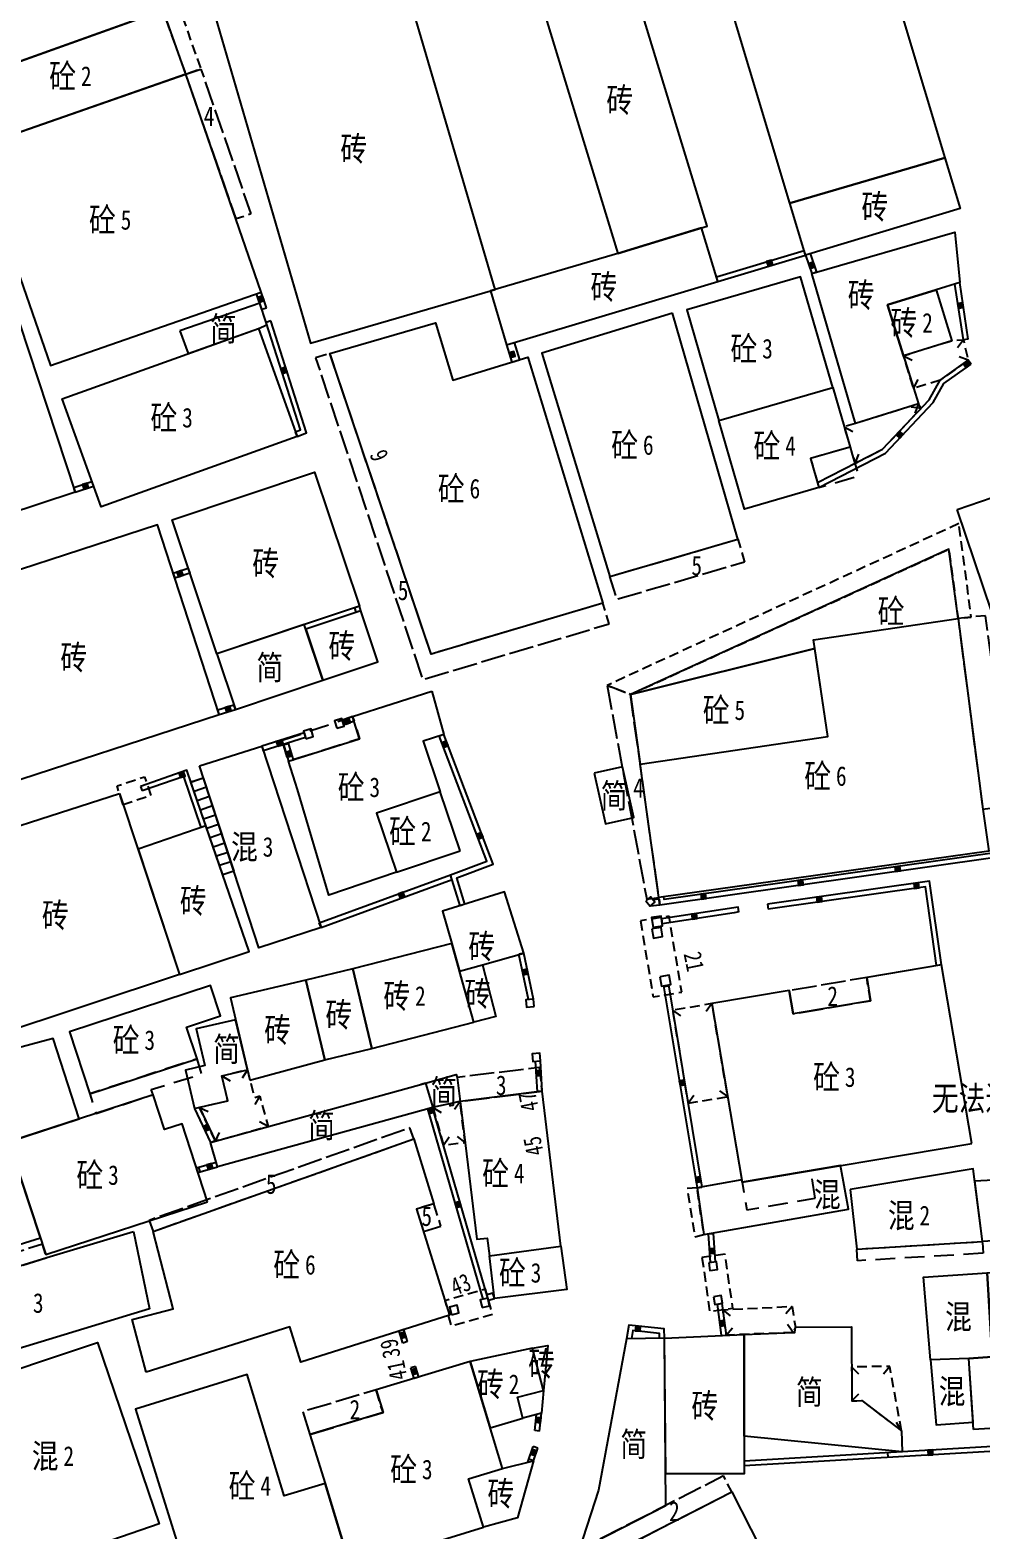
# Model space of a CAD drawing. Extents: x 395778 to 396698, y 996972 to 998012.
# Drawn here: x 396367.8 to 396416.3, y 997634.3 to 997710.8 of the extents above; entities that cross this region are included whole.
import ezdxf
from ezdxf.enums import TextEntityAlignment as Align

# ---------------------------------------------------------------- set-up
doc = ezdxf.new("R2010")
doc.units = 0
doc.header["$LTSCALE"] = 0.5
for name, pattern in [('X32', [1.5, 1, -0.5]), ('X39', [3, 2.5, -0.5]), ('X5', [3, 2, -1])]:
    doc.linetypes.add(name, pattern=pattern)
doc.layers.get('0').update_dxf_attribs({"linetype": 'CONTINUOUS'})
doc.layers.add('ASSIST', color=7, linetype='CONTINUOUS', plot=False)
doc.layers.add('JMD', color=6, linetype='CONTINUOUS')
doc.layers.add('门牌号', color=2, linetype='CONTINUOUS')
doc.styles.add('正等线体', font='simhei.ttf')
doc.styles.add('细等线体', font='', dxfattribs={"width": 0.8})
doc.styles.get('细等线体').set_extended_font_data('SimSun')

# ---------------------------------------------------------------- blocks, each defined once
blk = doc.blocks.new('*U0')
at = {"linetype": 'Continuous'}
for points in [[(0, 0), (0.5, 0.5), (-0.5, 0.5)], [(0, 0), (-0.5, 0.5), (-0.5, -0.5)], [(0, 0), (-0.5, -0.5), (0.5, -0.5)], [(0, 0), (0.5, -0.5), (0.5, 0.5)]]:
    blk.add_solid(points, dxfattribs=at)
blk = doc.blocks.new('gc002')
blk.add_lwpolyline([(-0.5, -0.5), (0.5, -0.5), (0.5, 0.5), (-0.5, 0.5), (-0.5, -0.5)])
at = {"linetype": 'Continuous'}
blk.add_blockref('*U0', (0, 0), dxfattribs=at)

msp = doc.modelspace()

# ---------------------------------------------------------------- linework, layer by layer
at = {"layer": 'ASSIST', "linetype": 'Continuous', "flags": 128}
msp.add_lwpolyline([(396376.628, 997672.693), (396378.183, 997667.931), (396377.617, 997667.746), (396375.993, 997672.475)], close=True, dxfattribs=at)
at = {"layer": 'JMD', "linetype": 'Continuous'}
for p, q in [((396407.334, 997699.355), (396407.262, 997699.594)), ((396402.86, 997698.011), (396402.788, 997698.25)), ((396407.66, 997698.415), (396407.896, 997698.497)), ((396379.85, 997696.651), (396379.61, 997696.582)), ((396380.071, 997695.994), (396379.833, 997695.918)), ((396415.382, 997695.035), (396415.088, 997694.63)), ((396415.629, 997695.072), (396415.382, 997695.035)), ((396412.326, 997694.222), (396412.769, 997693.989)), ((396392.365, 997693.891), (396392.748, 997694.008)), ((396415.633, 997693.989), (396415.166, 997694.165)), ((396415.777, 997693.784), (396415.633, 997693.989)), ((396412.843, 997692.557), (396413.076, 997693)), ((396413.225, 997691.535), (396412.728, 997691.589)), ((396413.09, 997691.761), (396412.912, 997691.294)), ((396409.303, 997690.597), (396409.741, 997690.356)), ((396381.415, 997690.109), (396381.33, 997690.344)), ((396409.862, 997688.731), (396410.055, 997689.192)), ((396370.096, 997687.268), (396370.018, 997687.505)), ((396375.098, 997683.121), (396375.176, 997682.884)), ((396375.861, 997683.37), (396375.939, 997683.132)), ((396384.583, 997681.45), (396384.346, 997681.371)), ((396384.662, 997681.213), (396384.425, 997681.134)), ((396377.443, 997675.922), (396377.368, 997676.161)), ((396378.261, 997676.178), (396378.186, 997676.417)), ((396383.722, 997675.641), (396383.802, 997675.404)), ((396384.24, 997675.814), (396384.319, 997675.577)), ((396380.717, 997674.37), (396380.956, 997674.443)), ((396381.765, 997674.985), (396381.839, 997674.746)), ((396388.887, 997674.908), (396388.653, 997674.819)), ((396379.607, 997674.31), (396379.682, 997674.071)), ((396380.972, 997673.536), (396381.211, 997673.609)), ((396373.429, 997672.259), (396373.511, 997672.023)), ((396376.631, 997672.684), (396375.996, 997672.466)), ((396376.786, 997672.209), (396376.158, 997671.994)), ((396376.941, 997671.734), (396376.32, 997671.522)), ((396377.096, 997671.258), (396376.482, 997671.05)), ((396377.252, 997670.783), (396376.644, 997670.578)), ((396376.76, 997670.241), (396376.524, 997670.16)), ((396377.407, 997670.308), (396376.807, 997670.106)), ((396377.562, 997669.832), (396376.969, 997669.634)), ((396377.717, 997669.357), (396377.131, 997669.162)), ((396377.873, 997668.882), (396377.293, 997668.69)), ((396378.028, 997668.407), (396377.455, 997668.218)), ((396378.183, 997667.931), (396377.617, 997667.746)), ((396389.968, 997666.246), (396389.73, 997666.172)), ((396400.106, 997666.624), (396399.857, 997666.595)), ((396399.868, 997666.506), (396399.903, 997666.207)), ((396405.396, 997666.249), (396405.431, 997666.001)), ((396382.629, 997665.059), (396382.543, 997665.294)), ((396399.987, 997665.497), (396400.025, 997665.25)), ((396403.94, 997665.851), (396403.693, 997665.813)), ((396392.965, 997663.753), (396392.72, 997663.702)), ((396414.265, 997663.155), (396414.018, 997663.12)), ((396400.101, 997662.049), (396400.348, 997662.09)), ((396400.555, 997660.842), (396400.961, 997660.551)), ((396402.564, 997661.175), (396402.274, 997660.768)), ((396377.572, 997657.499), (396377.998, 997657.237)), ((396378.874, 997657.808), (396378.611, 997657.382)), ((396387.962, 997657.122), (396387.722, 997657.052)), ((396403.366, 997656.438), (396402.958, 997656.728)), ((396379.501, 997656.467), (396379.254, 997656.032)), ((396389.717, 997656.188), (396389.428, 997655.78)), ((396393.911, 997656.704), (396393.661, 997656.689)), ((396401.343, 997656.096), (396401.633, 997656.503)), ((396376.431, 997655.885), (396376.882, 997655.668)), ((396388.332, 997655.883), (396388.762, 997655.627)), ((396377.243, 997654.158), (396377.452, 997654.612)), ((396379.934, 997654.902), (396379.499, 997655.148)), ((396376.999, 997654.09), (396377.225, 997654.196)), ((396388.883, 997653.961), (396389.159, 997654.377)), ((396389.975, 997654.095), (396389.581, 997654.403)), ((396377.346, 997652.845), (396377.279, 997653.086)), ((396376.46, 997652.601), (396376.394, 997652.841)), ((396401.805, 997651.782), (396402.052, 997651.823)), ((396402.376, 997649.434), (396402.626, 997649.451)), ((396391.162, 997646.055), (396391.088, 997646.346)), ((396391.469, 997646.133), (396391.395, 997646.424)), ((396402.825, 997645.851), (396403.072, 997645.885)), ((396403.116, 997645.567), (396403.5, 997645.247)), ((396406.651, 997645.736), (396406.335, 997645.349)), ((396386.851, 997644.551), (396386.613, 997644.475)), ((396403.292, 997644.267), (396403.613, 997644.65)), ((396406.711, 997644.403), (396406.42, 997644.809)), ((396387.045, 997643.939), (396386.807, 997643.863)), ((396387.453, 997642.668), (396387.214, 997642.596)), ((396409.686, 997642.655), (396410.042, 997642.304)), ((396411.625, 997642.669), (396411.307, 997642.284)), ((396387.615, 997642.129), (396387.376, 997642.057)), ((396409.698, 997640.925), (396410.049, 997641.282)), ((396393.777, 997639.373), (396393.529, 997639.401)), ((396412.231, 997639.389), (396411.969, 997639.815)), ((396393.683, 997638.504), (396393.446, 997638.584)), ((396393.463, 997637.857), (396393.226, 997637.937)), ((396411.509, 997638.278), (396411.524, 997638.028))]:
    msp.add_line(p, q, dxfattribs=at)
at = {"layer": 'JMD', "linetype": 'Continuous', "flags": 128}
for points in [[(396401.352, 997719.265), (396409.247, 997721.579), (396414.435, 997704.31), (396406.539, 997702.001)], [(396364.77, 997708.343), (396374.238, 997711.722), (396373.538, 997713.994), (396369.96, 997712.717), (396367.961, 997718.317), (396361.941, 997716.474)], [(396393.4, 997713.743), (396397.76, 997699.434), (396402.317, 997700.822), (396397.962, 997715.114)], [(396386.486, 997714.747), (396377.09, 997711.994), (396382.096, 997694.853), (396391.508, 997697.606)], [(396374.573, 997711.842), (396364.77, 997708.343), (396365.882, 997705.145), (396375.738, 997708.574)], [(396379.578, 997697.462), (396375.738, 997708.574), (396364.975, 997704.83), (396368.838, 997693.726)], [(396407.334, 997699.355), (396406.539, 997702.001), (396414.435, 997704.31), (396415.213, 997701.722)], [(396391.267, 997697.535), (396392.095, 997694.777), (396402.86, 997698.011), (396402.03, 997700.735), (396397.76, 997699.434), (396391.508, 997697.606)], [(396407.66, 997698.415), (396414.946, 997700.528), (396415.194, 997697.95), (396413.988, 997697.575), (396411.522, 997696.809), (396412.326, 997694.222), (396413.09, 997691.761), (396409.879, 997690.764)], [(396402.913, 997690.916), (396408.721, 997692.602), (396407.082, 997698.247), (396401.274, 997696.561)], [(396414.792, 997694.988), (396412.326, 997694.222), (396411.522, 997696.809), (396413.988, 997697.575)], [(396375.434, 997695.491), (396375.858, 997694.327), (396379.434, 997695.614), (396379.873, 997695.791), (396379.833, 997695.918), (396379.501, 997696.906)], [(396397.005, 997681.601), (396388.242, 997678.999), (396383.085, 997694.328), (396388.464, 997695.901), (396389.354, 997692.973), (396393.18, 997694.14)], [(396400.544, 997696.386), (396393.888, 997694.356), (396397.363, 997682.965), (396403.891, 997684.86)], [(396379.434, 997695.614), (396381.415, 997690.109), (396371.414, 997686.51), (396369.433, 997692.015)], [(396408.017, 997687.503), (396404.224, 997686.402), (396402.913, 997690.916), (396408.721, 997692.602), (396409.604, 997689.561), (396407.589, 997688.976)], [(396384.583, 997681.45), (396377.311, 997679.024), (396375.032, 997685.855), (396382.304, 997688.281)], [(396415.061, 997686.373), (396421.021, 997688.413), (396423.515, 997681.045), (396425.988, 997681.882), (396427.505, 997677.399), (396419.066, 997674.542)], [(396365.745, 997672.112), (396377.443, 997675.922), (396374.293, 997685.593), (396362.595, 997681.783)], [(396398.408, 997676.943), (396407.813, 997679.294), (396407.747, 997679.738), (396415.11, 997680.827), (396414.64, 997684.349)], [(396382.719, 997677.666), (396385.533, 997678.604), (396384.662, 997681.213), (396381.849, 997680.274)], [(396377.311, 997679.024), (396378.261, 997676.178), (396382.719, 997677.666), (396381.77, 997680.511)], [(396415.11, 997680.827), (396416.372, 997671.088), (396416.673, 997668.947), (396399.858, 997666.589), (396398.905, 997673.39), (396408.477, 997674.806), (396407.747, 997679.738)], [(396398.408, 997676.943), (396398.905, 997673.39), (396408.477, 997674.806), (396407.813, 997679.294)], [(396388.274, 997677.11), (396388.887, 997674.908), (396387.845, 997674.557), (396388.712, 997671.987), (396385.464, 997670.892), (396386.48, 997667.879), (396383.036, 997666.717), (396381.429, 997672.097), (396381.312, 997672.464), (396380.972, 997673.536), (396384.598, 997674.687), (396384.24, 997675.814)], [(396396.565, 997672.937), (396397.139, 997670.35), (396398.577, 997670.669), (396398.003, 997673.256)], [(396372.353, 997671.899), (396375.42, 997662.665), (396365.833, 997659.481), (396362.74, 997668.795)], [(396373.299, 997669.052), (396375.42, 997662.665), (396378.959, 997663.84), (396376.76, 997670.241)], [(396389.689, 997662.831), (396390.864, 997663.162), (396392.965, 997663.753), (396391.991, 997666.877), (396388.827, 997665.89), (396389.291, 997664.245)], [(396399.559, 997665.074), (396400.041, 997665.148), (396399.965, 997665.642), (396399.483, 997665.568)], [(396390.422, 997660.228), (396389.291, 997664.245), (396384.25, 997662.947), (396385.213, 997658.886)], [(396389.689, 997662.831), (396390.864, 997663.162), (396391.545, 997660.517), (396390.422, 997660.228)], [(396415.806, 997654.05), (396414.265, 997663.155), (396410.452, 997662.51), (396410.652, 997661.327), (396406.708, 997660.659), (396406.508, 997661.842), (396402.564, 997661.175), (396404.105, 997652.07)], [(396361.347, 997657.192), (396361.709, 997656.031), (396364.225, 997647.963), (396368.319, 997649.239), (396366.718, 997654.124), (396370.301, 997655.298), (396368.974, 997659.396), (396364.848, 997658.286)], [(396377.001, 997654.091), (396387.962, 997657.122), (396388.332, 997655.884), (396377.346, 997652.845)], [(396393.911, 997656.704), (396389.717, 997656.188), (396390.582, 997649.157), (396391.105, 997649.221), (396391.217, 997648.314), (396394.862, 997648.805)], [(396373.715, 997642.377), (396373.002, 997645.064), (396375.087, 997645.617), (396374.064, 997649.558), (396387.362, 997654.28), (396388.387, 997650.973), (396387.5, 997650.699), (396389.177, 997645.289), (396381.6, 997642.885), (396381.041, 997644.689)], [(396402.149, 997649.394), (396409.517, 997650.686), (396409.125, 997652.92), (396404.105, 997652.07), (396404.086, 997652.182), (396401.805, 997651.782)], [(396373.065, 997649.552), (396373.885, 997645.612), (396363.211, 997642.361), (396362.003, 997646.191), (396368.652, 997648.223)], [(396391.217, 997648.314), (396394.862, 997648.805), (396395.155, 997646.59), (396391.469, 997646.133)], [(396390.839, 997645.679), (396391.228, 997645.77), (396391.137, 997646.16), (396390.748, 997646.068)], [(396389.275, 997645.312), (396389.664, 997645.403), (396389.573, 997645.792), (396389.183, 997645.701)], [(396364.346, 997641.596), (396371.235, 997643.9), (396374.384, 997634.642), (396367.528, 997632.279)], [(396400.206, 997635.581), (396400.146, 997644.122), (396398.198, 997644.086), (396396.786, 997636.355), (396395.788, 997633.325), (396400.206, 997635.581)], [(396400.146, 997644.122), (396404.201, 997644.309), (396404.211, 997637.196), (396400.206, 997637.196)], [(396384.141, 997632.39), (396382.844, 997636.707), (396380.758, 997636.074), (396378.865, 997642.27), (396373.173, 997640.501), (396376.431, 997630.037)], [(396391.878, 997637.462), (396393.463, 997637.857), (396392.647, 997634.949), (396390.914, 997634.473), (396390.157, 997636.933)], [(396398.142, 997628.715), (396396.206, 997632.507), (396403.576, 997636.27), (396405.512, 997632.478)]]:
    msp.add_lwpolyline(points, close=True, dxfattribs=at)
at = {"layer": 'JMD', "linetype": 'X32', "flags": 128}
for points in [[(396374.573, 997711.842), (396375.334, 997712.136), (396376.504, 997708.838), (396375.738, 997708.574)], [(396414.193, 997692.976), (396412.843, 997692.557), (396412.326, 997694.222), (396414.792, 997694.988), (396415.382, 997695.035), (396415.633, 997693.989)], [(396409.879, 997690.764), (396409.303, 997690.597), (396409.604, 997689.561), (396409.862, 997688.731), (396411.266, 997689.452), (396413.225, 997691.535), (396413.09, 997691.761)], [(396372.544, 997671.324), (396372.353, 997671.899), (396372.227, 997672.279), (396373.635, 997672.746), (396373.952, 997671.792)], [(396401.343, 997656.096), (396403.366, 997656.438), (396402.564, 997661.175), (396400.555, 997660.842)], [(396388.332, 997655.883), (396388.883, 997653.961), (396389.975, 997654.095), (396389.717, 997656.188)]]:
    msp.add_lwpolyline(points, close=True, dxfattribs=at)
at = {"layer": 'JMD', "linetype": 'X39', "flags": 128}
for points in [[(396375.738, 997708.574), (396376.504, 997708.838), (396379.049, 997701.454), (396378.305, 997701.195)], [(396397.005, 997681.601), (396388.242, 997678.999), (396383.085, 997694.328), (396382.349, 997694.113), (396387.816, 997677.706), (396397.318, 997680.544)], [(396397.363, 997682.965), (396403.891, 997684.86), (396404.231, 997683.689), (396397.725, 997681.788), (396397.363, 997682.965)], [(396416.372, 997671.088), (396417.86, 997671.297), (396416.503, 997680.963), (396415.11, 997680.827)], [(396397.216, 997677.407), (396399.237, 997666.504), (396399.858, 997666.589), (396398.408, 997676.943)], [(396406.508, 997661.842), (396406.708, 997660.659), (396410.652, 997661.327), (396410.452, 997662.51), (396406.508, 997661.842)], [(396389.568, 997657.416), (396389.717, 997656.188), (396393.911, 997656.704), (396393.77, 997657.912)], [(396374.064, 997649.558), (396387.362, 997654.28), (396387.161, 997654.845), (396373.863, 997650.123)], [(396387.856, 997649.552), (396388.742, 997649.827), (396388.387, 997650.973), (396387.5, 997650.699)], [(396364.329, 997647.627), (396361.8, 997646.854), (396362.003, 997646.191), (396368.652, 997648.223), (396368.429, 997648.904)], [(396382.061, 997639.207), (396385.79, 997640.328), (396385.445, 997641.477), (396381.699, 997640.364)], [(396396.206, 997632.507), (396403.576, 997636.27), (396403.158, 997637.088), (396395.788, 997633.325)]]:
    msp.add_lwpolyline(points, close=True, dxfattribs=at)
at = {"layer": 'JMD', "linetype": 'Continuous', "flags": 128}
for points in [[(396402.787, 997698.25), (396407.262, 997699.594)], [(396407.574, 997699.427), (396407.901, 997698.484)], [(396379.61, 997696.582), (396379.342, 997697.38)], [(396415.382, 997695.035), (396414.952, 997697.875)], [(396381.33, 997690.344), (396381.58, 997690.434), (396379.833, 997695.918)], [(396392.478, 997694.892), (396392.748, 997694.008)], [(396407.946, 997687.748), (396411.266, 997689.452), (396413.639, 997691.975), (396414.193, 997692.976), (396415.633, 997693.989)], [(396370.018, 997687.505), (396370.946, 997687.811)], [(396375.939, 997683.132), (396375.176, 997682.884)], [(396384.425, 997681.134), (396384.346, 997681.371)], [(396377.368, 997676.161), (396378.186, 997676.417)], [(396381.839, 997674.746), (396379.682, 997674.071)], [(396380.949, 997674.468), (396381.211, 997673.609)], [(396376.524, 997670.16), (396375.631, 997672.759), (396373.511, 997672.023)], [(396417.001, 997668.627), (396399.903, 997666.207), (396399.857, 997666.595)], [(396414.018, 997663.12), (396413.449, 997667.136), (396405.431, 997666.001)], [(396403.693, 997665.813), (396400.025, 997665.25)], [(396393.206, 997661.389), (396392.72, 997663.702)], [(396400.341, 997662.13), (396402.052, 997651.823)], [(396387.962, 997657.122), (396389.519, 997657.563), (396389.568, 997657.416), (396389.717, 997656.188), (396388.321, 997655.881)], [(396393.662, 997656.673), (396393.567, 997658.234)], [(396376.431, 997655.885), (396377.243, 997654.158)], [(396390.893, 997646.103), (396388.08, 997655.814)], [(396376.276, 997652.809), (396377.279, 997653.086)], [(396402.624, 997649.477), (396402.728, 997647.999)], [(396391.088, 997646.346), (396391.395, 997646.424)], [(396393.529, 997639.401), (396393.62, 997640.221)], [(396393.174, 997637.785), (396393.446, 997638.584)]]:
    msp.add_lwpolyline(points, dxfattribs=at)
at = {"layer": 'JMD', "color": 7, "linetype": 'Continuous', "flags": 128}
for points in [[(396402.86, 997698.011), (396407.334, 997699.355)], [(396407.334, 997699.355), (396407.66, 997698.415)], [(396379.847, 997696.661), (396379.578, 997697.462)], [(396415.629, 997695.072), (396415.194, 997697.95)], [(396381.415, 997690.109), (396381.892, 997690.281), (396380.071, 997695.994)], [(396392.095, 997694.777), (396392.365, 997693.891)], [(396408.017, 997687.503), (396411.419, 997689.249), (396413.843, 997691.827), (396414.384, 997692.805), (396415.777, 997693.784)], [(396370.096, 997687.268), (396371.03, 997687.576)], [(396375.861, 997683.37), (396375.098, 997683.121)], [(396384.662, 997681.213), (396384.583, 997681.45)], [(396377.443, 997675.922), (396378.261, 997676.178)], [(396381.765, 997674.985), (396379.607, 997674.31)], [(396380.71, 997674.393), (396380.972, 997673.536)], [(396376.76, 997670.241), (396375.786, 997673.078), (396373.429, 997672.259)], [(396416.966, 997668.875), (396400.121, 997666.491), (396400.106, 997666.624)], [(396414.265, 997663.155), (396413.662, 997667.419), (396405.396, 997666.249)], [(396403.94, 997665.851), (396403.902, 997666.098), (396399.987, 997665.497)], [(396393.457, 997661.412), (396392.965, 997663.753)], [(396400.094, 997662.09), (396401.805, 997651.782)], [(396393.911, 997656.704), (396393.816, 997658.257)], [(396376.183, 997655.826), (396376.999, 997654.09)], [(396391.137, 997646.16), (396388.321, 997655.881)], [(396376.354, 997652.571), (396377.346, 997652.845)], [(396402.376, 997649.434), (396402.48, 997647.967)], [(396391.162, 997646.055), (396391.469, 997646.133)], [(396393.777, 997639.373), (396393.879, 997640.288)], [(396393.463, 997637.857), (396393.683, 997638.504)]]:
    msp.add_lwpolyline(points, dxfattribs=at)
at = {"layer": 'JMD', "linetype": 'Continuous', "flags": 128}
for points, elevation in [([(396370.096, 997687.268), (396361.271, 997684.361), (396358.918, 997691.505), (396364.146, 997693.227), (396363.188, 997696.135), (396366.785, 997697.319)], 4.732), ([(396381.855, 997674.686), (396382.236, 997674.801), (396382.121, 997675.184), (396381.739, 997675.069)], 5.729), ([(396383.432, 997675.221), (396383.814, 997675.336), (396383.699, 997675.719), (396383.317, 997675.604)], 5.725), ([(396376.429, 997673.301), (396379.607, 997674.31), (396382.629, 997665.059), (396379.46, 997664.024)], 5.684), ([(396389.728, 997668.974), (396388.712, 997671.987), (396385.464, 997670.892), (396386.48, 997667.879)], -984.586), ([(396399.185, 997666.427), (396399.408, 997666.153), (396399.658, 997666.356), (396399.435, 997666.63)], -988.835), ([(396399.503, 997664.986), (396399.581, 997664.52), (396400.048, 997664.598), (396399.97, 997665.064)], 6.668), ([(396382.825, 997658.309), (396385.213, 997658.886), (396384.25, 997662.947), (396381.86, 997662.381)], -989.767), ([(396376.307, 997658.362), (396375.776, 997659.982), (396377.503, 997660.548), (396376.995, 997662.097), (396369.797, 997659.739), (396370.835, 997656.569)], -984.89), ([(396378.999, 997657.279), (396382.825, 997658.309), (396381.86, 997662.381), (396378.006, 997661.467)], -990.791), ([(396399.911, 997662.549), (396399.988, 997662.073), (396400.462, 997662.15), (396400.385, 997662.626)], -990.979), ([(396393.493, 997661.023), (396393.457, 997661.412), (396393.077, 997661.377), (396393.113, 997660.988)], 6.419), ([(396378.874, 997657.808), (396378.269, 997660.357), (396376.271, 997659.884), (396376.7, 997658.017), (396375.719, 997657.784), (396376.183, 997655.826), (396376.377, 997655.872), (396377.874, 997656.227), (396377.572, 997657.499), (396378.874, 997657.808)], 6.553), ([(396393.816, 997658.257), (396393.78, 997658.646), (396393.4, 997658.611), (396393.436, 997658.222)], -991.417), ([(396376.844, 997651.076), (396375.543, 997655.047), (396374.644, 997654.753), (396374.062, 997656.53), (396366.718, 997654.124), (396368.602, 997648.376)], -981.067), ([(396409.602, 997651.692), (396409.942, 997648.658), (396416.359, 997649.039), (396415.881, 997652.749)], -987.847), ([(396415.961, 997652.131), (396423.184, 997652.53), (396423.267, 997651.069), (396422.557, 997651.029), (396422.66, 997649.446), (396422.46, 997649.433), (396416.359, 997649.039)], -993.343), ([(396402.403, 997647.957), (396402.453, 997647.572), (396402.839, 997647.622), (396402.789, 997648.007)], 6.619), ([(396415.901, 997639.45), (396415.653, 997643.085), (396416.854, 997643.159), (396416.59, 997647.454), (396427.031, 997648.095), (396427.518, 997640.163)], 5.384), ([(396413.714, 997643.004), (396413.714, 997643.004), (396413.353, 997647.229), (396416.59, 997647.454), (396416.854, 997643.159), (396415.653, 997643.085), (396413.714, 997643.004)], 6.164), ([(396402.645, 997646.219), (396402.708, 997645.832), (396403.102, 997645.896), (396403.039, 997646.283)], 6.65), ([(396404.208, 997639.12), (396404.201, 997644.309), (396406.711, 997644.403), (396406.796, 997644.406), (396406.816, 997644.676), (396409.672, 997644.696), (396409.698, 997640.925), (396410.199, 997640.929), (396412.231, 997639.389), (396412.266, 997638.323)], 6.609), ([(396393.879, 997640.288), (396392.919, 997640.04), (396392.643, 997641.106), (396393.973, 997641.45), (396393.417, 997643.601), (396394.193, 997643.739), (396393.973, 997641.45)], 6.649), ([(396391.253, 997639.539), (396392.919, 997640.04), (396392.643, 997641.106), (396393.973, 997641.45), (396393.417, 997643.601), (396390.237, 997642.917)], 6.649), ([(396413.714, 997643.004), (396413.996, 997639.701), (396415.875, 997639.829), (396415.653, 997643.085)], -990.809), ([(396390.237, 997642.917), (396385.445, 997641.477), (396385.79, 997640.328), (396382.061, 997639.207), (396382.844, 997636.707), (396384.141, 997632.39), (396390.914, 997634.473), (396390.157, 997636.933), (396391.878, 997637.462)], -985.273)]:
    msp.add_lwpolyline(points, close=True, dxfattribs=dict(at, elevation=elevation))
at = {"layer": 'JMD', "linetype": 'X5', "flags": 128}
msp.add_lwpolyline([(396409.604, 997689.561), (396407.589, 997688.976), (396408.017, 997687.503), (396410.047, 997688.093), (396409.619, 997689.565)], close=True, dxfattribs=at)
at = {"layer": 'JMD', "linetype": 'X32', "flags": 128}
msp.add_lwpolyline([(396415.153, 997685.658), (396397.216, 997677.407), (396398.408, 997676.943), (396414.64, 997684.349), (396415.11, 997680.827), (396415.787, 997680.893), (396415.153, 997685.658)], dxfattribs=at)
at = {"layer": 'JMD', "linetype": 'X5', "flags": 128}
for points, elevation in [([(396380.644, 997674.609), (396384.24, 997675.814), (396384.598, 997674.687), (396380.972, 997673.536)], 5.699), ([(396374.062, 997656.53), (396373.963, 997656.789), (396376.543, 997657.587), (396376.307, 997658.362), (396370.835, 997656.569), (396371.16, 997655.579)], -986.538), ([(396407.834, 997651.259), (396407.597, 997652.661), (396404.105, 997652.07), (396404.342, 997650.668)], -985.627), ([(396416.394, 997648.444), (396409.977, 997648.063), (396409.942, 997648.658), (396416.359, 997649.039)], -987.847)]:
    msp.add_lwpolyline(points, close=True, dxfattribs=dict(at, elevation=elevation))
at = {"layer": 'JMD', "color": 7, "linetype": 'Continuous', "flags": 128}
for points, elevation in [([(396384.24, 997675.814), (396383.722, 997675.641)], 5.699), ([(396389.968, 997666.246), (396389.547, 997667.597), (396391.415, 997668.298), (396388.887, 997674.908)], 6.134), ([(396382.629, 997665.059), (396389.312, 997667.511)], 5.684), ([(396399.868, 997666.506), (396399.563, 997666.473)], 13.34), ([(396402.825, 997645.851), (396403.04, 997644.266)], 6.655), ([(396387.045, 997643.939), (396386.851, 997644.551)], 6.813), ([(396400.146, 997644.122), (396400.122, 997644.584), (396398.321, 997644.784), (396398.198, 997644.086)], 6.609), ([(396387.615, 997642.129), (396387.453, 997642.668)], 6.812), ([(396428.667, 997639.289), (396404.211, 997637.848)], -988.957)]:
    msp.add_lwpolyline(points, dxfattribs=dict(at, elevation=elevation))
at = {"layer": 'JMD', "linetype": 'Continuous', "flags": 128}
for points, elevation in [([(396384.319, 997675.577), (396383.802, 997675.404)], 5.699), ([(396389.73, 997666.172), (396389.238, 997667.748), (396391.092, 997668.444), (396388.65, 997674.828)], 6.134), ([(396382.543, 997665.294), (396389.238, 997667.748)], 5.684), ([(396399.903, 997666.207), (396399.406, 997666.154)], 13.34), ([(396403.072, 997645.891), (396403.292, 997644.267)], 6.655), ([(396399.896, 997644.117), (396399.883, 997644.359), (396398.527, 997644.51), (396398.453, 997644.091)], 6.609), ([(396386.807, 997643.863), (396386.613, 997644.475)], 6.813), ([(396387.376, 997642.057), (396387.214, 997642.596)], 6.812), ([(396428.682, 997639.04), (396404.211, 997637.597)], -988.957)]:
    msp.add_lwpolyline(points, dxfattribs=dict(at, elevation=elevation))
at = {"layer": 'JMD', "linetype": 'Continuous'}
for points in [[(396377.617, 997667.746), (396375.993, 997672.475)], [(396376.628, 997672.693), (396378.183, 997667.931)]]:
    msp.add_lwpolyline(points, dxfattribs=at)
at = {"layer": 'JMD', "linetype": 'X32', "flags": 128}
for points, elevation in [([(396398.918, 997665.394), (396399.564, 997661.522), (396401.02, 997661.765), (396400.374, 997665.637)], -989.435), ([(396377.243, 997654.158), (396376.431, 997655.885), (396377.874, 997656.227), (396377.572, 997657.499), (396378.874, 997657.808), (396378.999, 997657.279), (396379.243, 997656.396), (396379.501, 997656.467), (396379.934, 997654.902)], -990.413), ([(396401.805, 997651.782), (396401.301, 997651.753), (396401.687, 997649.285), (396402.149, 997649.394)], -989.593), ([(396402.055, 997648.234), (396402.439, 997645.473), (396403.623, 997645.638), (396403.239, 997648.399)], -990.023), ([(396389.118, 997645.27), (396389.268, 997644.741), (396391.381, 997645.339), (396391.022, 997646.608), (396388.95, 997646.021), (396389.177, 997645.289)], -989.429), ([(396406.711, 997644.403), (396404.201, 997644.309), (396403.292, 997644.267), (396403.116, 997645.567), (396406.651, 997645.736), (396406.816, 997644.676)], 6.62), ([(396412.231, 997639.389), (396411.625, 997642.669), (396409.686, 997642.655), (396409.698, 997640.925), (396410.199, 997640.929)], -990.769)]:
    msp.add_lwpolyline(points, close=True, dxfattribs=dict(at, elevation=elevation))

# ---------------------------------------------------------------- block references
at = {"layer": 'JMD', "linetype": 'Continuous'}
for p, xscale, yscale, rotation in [((396405.508, 997698.937), 0.25, 0.25, 16.72076337979304), ((396407.648, 997698.832), 0.25, 0.25, 289.1437107451716), ((396379.565, 997697.108), 0.2499999999988331, 0.2500000000006222, 108.5776628469332), ((396415.244, 997696.78), 0.25, 0.25, 98.59500615825772), ((396392.377, 997694.282), 0.25, 0.25, 286.9625818955222), ((396380.742, 997693.478), 0.25, 0.25, 107.6725212777431), ((396415.556, 997693.781), 0.25, 0.25, 35.09953753232188), ((396412.134, 997690.191), 0.25, 0.25, 46.76344736934499), ((396370.618, 997687.571), 0.25, 0.25, 18.23214656056325), ((396375.442, 997683.102), 0.25, 0.25, 198.0402586611988), ((396377.896, 997676.195), 0.25, 0.25, 17.37795104263255), ((396383.969, 997675.591), 0.25, 0.25, 198.5257200199056), ((396380.507, 997674.461), 0.25, 0.25, 197.3602666998509), ((396388.944, 997674.408), 0.25, 0.25, 110.9293949416598), ((396380.99, 997673.906), 0.25, 0.25, 286.9976061046459), ((396375.546, 997672.862), 0.25, 0.25, 199.1610921928159), ((396390.73, 997669.738), 0.25, 0.25, 110.9293949416598), ((396407.082, 997667.35), 0.25, 0.25, 188.0565154021176), ((396412.033, 997668.05), 0.25, 0.25, 188.0565154021176), ((396386.737, 997666.699), 0.25, 0.25, 20.14652360614931), ((396402.132, 997666.649), 0.25, 0.25, 188.0565154021176), ((396412.992, 997667.197), 0.25, 0.25, 188.056515405466), ((396408.041, 997666.497), 0.25, 0.25, 188.056515405466), ((396401.671, 997665.629), 0.25, 0.25, 188.7282964121559), ((396393.039, 997662.791), 0.25, 0.25, 101.8689208680249), ((396393.729, 997657.628), 0.25, 0.25, 93.50053116004527), ((396401.043, 997657.137), 0.25, 0.25, 279.4234045991028), ((396388.235, 997655.73), 0.25, 0.25, 106.1524663103806), ((396376.785, 997654.838), 0.25, 0.25, 295.1654381310772), ((396376.958, 997652.868), 0.25, 0.25, 15.45982829510838), ((396401.862, 997652.204), 0.25, 0.25, 279.4234045991028), ((396389.626, 997650.928), 0.25, 0.25, 106.1524663103806), ((396402.563, 997648.563), 0.25, 0.25, 274.0384916150848), ((396398.789, 997644.606), 0.25, 0.25, 173.6632999843707), ((396403.084, 997644.872), 0.25, 0.25, 277.7324008574037), ((396386.809, 997644.268), 0.25, 0.25, 107.6029818576632), ((396387.398, 997642.416), 0.25, 0.25, 106.7255669518508), ((396393.714, 997639.936), 0.25, 0.25, 83.61830892768374), ((396393.477, 997638.285), 0.25, 0.25, 71.22037919459711), ((396413.701, 997638.282), 0.25, 0.25, 183.372670410099)]:
    msp.add_blockref('gc002', p, dxfattribs=dict(at, xscale=xscale, yscale=yscale, rotation=rotation))

# ---------------------------------------------------------------- texts
at = {"layer": 'JMD', "linetype": 'Continuous', "style": '细等线体', "width": 0.8}
for s, p in [('砼', (396370.136, 997708.482)), ('砼', (396372.163, 997701.15)), ('砖', (396413.032, 997695.899)), ('砼', (396404.873, 997694.581)), ('砼', (396375.299, 997691.062)), ('砼', (396398.794, 997689.665)), ('砼', (396406.049, 997689.626)), ('砼', (396389.952, 997687.443)), ('砼', (396403.461, 997676.144)), ('砼', (396408.636, 997672.783)), ('砼', (396384.847, 997672.213)), ('砼', (396387.471, 997669.958, -984.586)), ('混', (396379.405, 997669.173, 5.684)), ('砖', (396387.172, 997661.566)), ('砼', (396373.373, 997659.316, -984.89)), ('砼', (396409.088, 997657.431)), ('砼', (396371.522, 997652.435, -981.067)), ('砼', (396392.214, 997652.52)), ('混', (396412.895, 997650.374, -987.847)), ('砼', (396381.563, 997647.859)), ('砼', (396393.069, 997647.45)), ('砖', (396391.952, 997641.768, 6.649)), ('混', (396369.244, 997638.104)), ('砼', (396387.524, 997637.422, -985.273)), ('砼', (396379.285, 997636.579))]:
    msp.add_text(s, height=1.25, dxfattribs=at).set_placement(p, align=Align.MIDDLE_RIGHT)
at = {"layer": 'JMD', "linetype": 'Continuous', "style": '正等线体', "width": 0.8}
for s, p in [('2', (396370.386, 997708.482)), ('5', (396372.413, 997701.15)), ('2', (396413.282, 997695.899)), ('3', (396405.123, 997694.581)), ('3', (396375.549, 997691.062)), ('6', (396399.044, 997689.665)), ('4', (396406.299, 997689.626)), ('6', (396390.202, 997687.443)), ('5', (396403.711, 997676.144)), ('6', (396408.886, 997672.783)), ('3', (396385.097, 997672.213)), ('2', (396387.721, 997669.958, -984.586)), ('3', (396379.655, 997669.173, 5.684)), ('2', (396387.422, 997661.566)), ('3', (396373.623, 997659.316, -984.89)), ('3', (396409.338, 997657.431)), ('3', (396371.772, 997652.435, -981.067)), ('4', (396392.464, 997652.52)), ('2', (396413.145, 997650.374, -987.847)), ('6', (396381.813, 997647.859)), ('3', (396393.319, 997647.45)), ('3', (396367.94, 997645.91)), ('2', (396392.202, 997641.768, 6.649)), ('2', (396369.494, 997638.104)), ('3', (396387.774, 997637.422, -985.273)), ('4', (396379.535, 997636.579))]:
    msp.add_text(s, height=1, dxfattribs=at).set_placement(p, align=Align.MIDDLE_LEFT)
at = {"layer": 'JMD', "linetype": 'Continuous', "width": 0.8}
for s, height, style, p in [('砖', 1.25, '细等线体', (396397.859, 997707.283)), ('4', 1, '正等线体', (396376.921, 997706.438)), ('砖', 1.25, '细等线体', (396384.296, 997704.798)), ('砖', 1.25, '细等线体', (396410.866, 997701.842)), ('砖', 1.25, '细等线体', (396397.053, 997697.753)), ('砖', 1.25, '细等线体', (396410.168, 997697.335)), ('简', 1.25, '细等线体', (396377.652, 997695.62)), ('砖', 1.25, '细等线体', (396379.807, 997683.653)), ('5', 1, '正等线体', (396401.786, 997683.514)), ('5', 1, '正等线体', (396386.814, 997682.25)), ('砼', 1.25, '细等线体', (396411.696, 997681.247)), ('砖', 1.25, '细等线体', (396383.691, 997679.439)), ('砖', 1.25, '细等线体', (396370.019, 997678.853)), ('简', 1.25, '细等线体', (396380.015, 997678.345)), ('简', 1.25, '细等线体', (396397.571, 997671.803)), ('4', 1, '正等线体', (396398.819, 997672.187)), ('砖', 1.25, '细等线体', (396376.114, 997666.44)), ('砖', 1.25, '细等线体', (396369.08, 997665.708)), ('砖', 1.25, '细等线体', (396390.82, 997664.112)), ('砖', 1.25, '细等线体', (396390.628, 997661.696)), ('砖', 1.25, '细等线体', (396383.537, 997660.631, -989.767)), ('2', 1, '正等线体', (396408.715, 997661.559)), ('砖', 1.25, '细等线体', (396380.414, 997659.857, -990.791)), ('简', 1.25, '细等线体', (396377.811, 997658.877, 6.553)), ('简', 1.25, '细等线体', (396388.892, 997656.707)), ('3', 1, '正等线体', (396391.818, 997657.007)), ('无法进入', 1.25, '细等线体', (396416.506, 997656.368)), ('简', 1.25, '细等线体', (396382.66, 997654.985)), ('5', 1, '正等线体', (396380.09, 997651.966)), ('混', 1.25, '细等线体', (396408.443, 997651.448)), ('5', 1, '正等线体', (396388.02, 997650.33)), ('混', 1.25, '细等线体', (396415.131, 997645.219, 6.164)), ('砖', 1.25, '细等线体', (396393.875, 997642.833, 6.649)), ('混', 1.25, '细等线体', (396414.806, 997641.413, -990.809)), ('砖', 1.25, '细等线体', (396402.197, 997640.685)), ('简', 1.25, '细等线体', (396407.529, 997641.392, 6.609)), ('2', 1, '正等线体', (396384.355, 997640.472)), ('简', 1.25, '细等线体', (396398.572, 997638.731)), ('砖', 1.25, '细等线体', (396391.798, 997636.207)), ('2', 1, '正等线体', (396400.648, 997635.284))]:
    msp.add_text(s, height=height, dxfattribs=dict(at, style=style)).set_placement(p, align=Align.MIDDLE)
at = {"layer": '门牌号', "linetype": 'Continuous', "style": '细等线体', "width": 0.8}
for s, rotation, p in [('9', 291.9573, (396385.597, 997689.132)), ('21', 281.64814, (396401.652, 997663.328)), ('47', 101.3983, (396393.202, 997656.177)), ('45', 101.3983, (396393.461, 997653.912)), ('43', 21.17807, (396389.754, 997646.862)), ('39', 101.3983, (396386.156, 997643.584)), ('41', 101.3983, (396386.5, 997642.466))]:
    msp.add_text(s, height=0.9, rotation=rotation, dxfattribs=at).set_placement(p, align=Align.MIDDLE)

doc.saveas('drawing.dxf')
